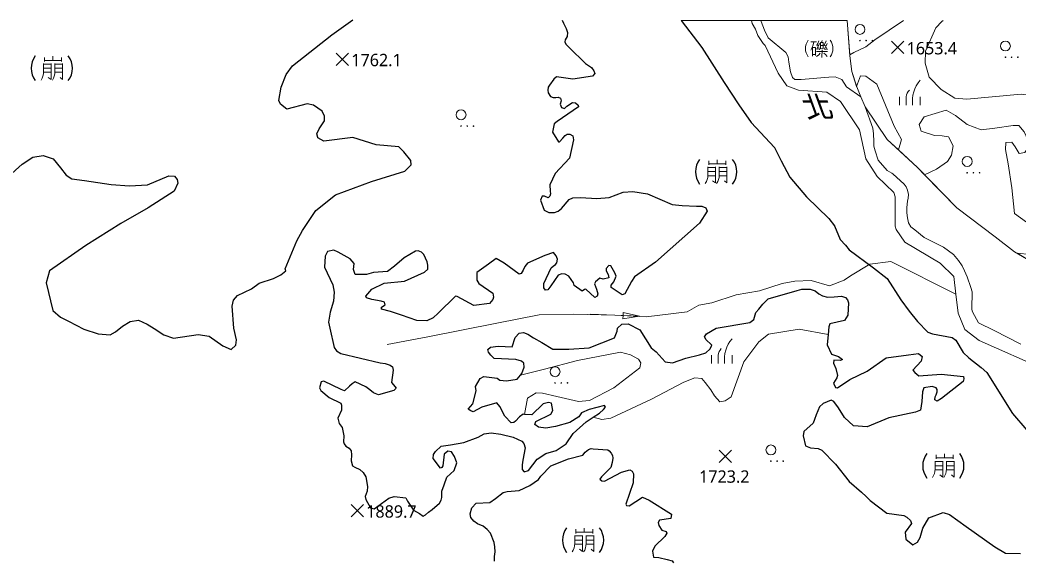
# Model space of a CAD drawing. Header units: metres. Extents: x 232867 to 235443, y 2535802 to 2538582.
# Drawn here: x 234118 to 234724, y 2538242 to 2538570 of the extents above; entities that cross this region are included whole.
import ezdxf
from ezdxf.enums import TextEntityAlignment as Align

# ---------------------------------------------------------------- set-up
doc = ezdxf.new("R2010")
doc.units = ezdxf.units.M
for name, color, linetype, lineweight in [('9510101', 5, 'Continuous', 20), ('9510104', 5, 'Continuous', 20), ('9510109', 4, 'Continuous', 20), ('9510503', 5, 'Continuous', 20), ('9710500', 3, 'Continuous', 20), ('9720000', 3, 'Continuous', 20)]:
    doc.layers.add(name, color=color, linetype=linetype, lineweight=lineweight)
doc.layers.add('9540203', color=34, linetype='Continuous', lineweight=20, true_color=0xa55200)
doc.layers.add('9790201', color=34, linetype='145', lineweight=20, true_color=0xa55200)
doc.layers.add('9810200', color=7, linetype='Continuous')
doc.layers.add('9820205', color=34, linetype='Continuous', true_color=0xa55200)
doc.styles.add('LMP', font='')
doc.styles.get('LMP').set_extended_font_data('Microsoft JhengHei')
doc.linetypes.add('145', pattern='A,0,-7.5,[10,base.shx,S=1,R=0,X=0,Y=0]', length=7.5)

# ---------------------------------------------------------------- blocks, each defined once
blk = doc.blocks.new('95423')
at = {"linetype": 'Continuous'}
for points in [[(-8.038459, 4.930951, 0.333333), (-8.038459, -5.069049)], [(5.294874, -5.069049, 0.333333), (5.294874, 4.930951)]]:
    blk.add_lwpolyline(points, format="xyb", dxfattribs=at)
for points in [[(-6.517338, 4.020808), (-3.120598, 3.98995)], [(-4.649285, 4.003837), (-5.035124, 2.261878), (-5.652713, 0.610952), (-6.007826, -0.237655), (-6.486458, -1.086262)], [(-5.703949, 0.488515), (-3.645549, 0.487518), (-3.691487, -4.344848)], [(-5.412274, 0.488373), (-5.381306, -4.711387)], [(-1.177484, 2.956224), (-1.565528, 2.041063), (-2.791747, -0.20806), (-2.714138, -0.47175), (-1.348224, -0.20806)], [(-1.658659, 4.693477), (-2.248486, 3.049291), (-2.745182, 2.087597), (-2.667573, 1.87044), (-1.565528, 2.041063)], [(-1.565528, 0.629545), (-1.348224, -0.20806), (-1.22405, -0.844019)], [(-0.510049, 3.545649), (-0.510049, -0.130504), (1.07317, -0.099481), (1.07317, 3.56116), (-0.028874, 3.576672), (-0.510049, 3.545649)], [(-0.510049, 1.823907), (1.07317, 1.792884)], [(0.467822, 4.7245), (-0.028874, 3.576672)], [(2.765042, 4.569388), (1.694041, 2.056575), (1.756128, 1.854929), (3.044434, 1.979019)], [(3.416956, 3.018268), (3.044434, 1.979019), (1.926867, -0.316638), (1.973432, -0.533795), (3.308304, -0.223571)], [(3.01339, 0.536478), (3.308304, -0.223571), (3.463521, -0.85953)], [(-3.685038, -3.666464), (-5.358978, -3.619674)], [(-2.962791, -1.812378), (3.587391, -1.812378)], [(-0.851832, -2.836116), (-1.705529, -3.766788), (-2.931747, -4.852571)], [(0.327822, -0.850683), (0.281257, -5.550575)], [(1.398823, -2.851627), (2.392216, -3.735766), (3.354564, -4.790527)]]:
    blk.add_lwpolyline(points)
blk = doc.blocks.new('98225')
at = {"lineweight": 0}
for points in [[(-4.3718, 4.121213), (-4.3718, 6.620776)], [(0.625848, 7.246036), (0.625848, 4.746473)], [(5.936866, 4.121213), (5.936866, 6.620776)], [(-6.557994, -7.127561), (-5.892824, -5.979033), (-5.403554, -4.744772), (-5.10201, -3.451385), (-4.997061, -2.128435), (-4.997061, -1.815065), (-4.997061, 2.87217)], [(-4.997061, 2.558801), (-0.311303, 2.558801), (-0.311303, -2.128435), (-0.311303, -6.81567), (-2.185606, -5.565149)], [(-4.997061, 0.059238), (-0.311303, 0.059238)], [(5.936866, 4.746473), (4.999714, 4.746473), (0.313957, 4.746473), (-4.3718, 4.746473)], [(-0.311303, 2.87217), (-0.311303, 2.558801)], [(0.313957, -7.127561), (0.979128, -5.979033), (1.468397, -4.744772), (1.769941, -3.451385), (1.876369, -2.128435), (1.876369, 2.558801), (1.876369, 2.87217)], [(1.876369, 2.558801), (6.560648, 2.558801)], [(1.876369, 0.059238), (6.560648, 0.059238)], [(6.560648, 2.87217), (6.560648, -1.815065), (6.560648, -6.503779), (6.560648, -6.81567), (4.999714, -5.565149)], [(-0.311303, -2.440326), (-4.997061, -2.440326)], [(6.560648, -2.440326), (1.876369, -2.440326)]]:
    blk.add_lwpolyline(points, dxfattribs=at)
for start, end in [(143.130102, 216.869898), (323.130102, 36.869898)]:
    blk.add_arc((0, 0), 12.5, start, end)
blk = doc.blocks.new('97132')
at = {"linetype": 'Continuous'}
for points in [[(-3.2, 6.8, 1), (2.8, 6.8, 1)], [(-0.4, 0, 1), (0, 0, 1)], [(3.35, 0, 1), (3.75, 0, 1)], [(7.1, 0, 1), (7.5, 0, 1)]]:
    blk.add_lwpolyline(points, format="xyb", close=True, dxfattribs=at)
blk = doc.blocks.new('97200')
at = {"linetype": 'Continuous'}
for points in [[(6.25, 15, 0.214635), (1.75, 0)], [(-0.25, 9, 0.201941), (-2.25, 5)]]:
    blk.add_lwpolyline(points, format="xyb", dxfattribs=at)
for points in [[(-6.25, 5), (-6.25, 0)], [(-2.25, 0), (-2.25, 5)], [(6.25, 5), (6.25, 0)]]:
    blk.add_lwpolyline(points, dxfattribs=at)
blk = doc.blocks.new('95153')
at = {"color": 5, "linetype": 'Continuous'}
blk.add_lwpolyline([(15, 0), (5, 2), (5, 0), (5, -2), (15, 0), (-15, 0)], dxfattribs=at)
blk = doc.blocks.new('98120')
at = {"linetype": 'Continuous'}
for points in [[(-3.75, -3.75), (3.75, 3.75)], [(-3.75, 3.75), (3.75, -3.75)]]:
    blk.add_lwpolyline(points, dxfattribs=at)

msp = doc.modelspace()

# ---------------------------------------------------------------- linework, layer by layer
at = {"layer": '9510101', "lineweight": 0, "flags": 128}
for points in [[(234739.45008, 2538358.146048), (234699.24578, 2538375.791048), (234690.40198, 2538382.460448), (234686.43538, 2538392.440948), (234685.11348, 2538403.874348), (234683.89238, 2538414.567248), (234675.44528, 2538422.670648), (234654.08278, 2538435.569848), (234648.91058, 2538443.087748), (234648.28038, 2538445.126048), (234648.33588, 2538462.906448), (234647.49628, 2538465.556148), (234637.40068, 2538475.280548), (234630.56628, 2538486.054348), (234626.74068, 2538503.597548), (234615.15308, 2538520.666548), (234606.93088, 2538526.319448), (234589.75308, 2538527.605048), (234582.57838, 2538530.201248), (234577.40438, 2538537.923548), (234569.49858, 2538554.614948), (234568.18898, 2538555.826948), (234565.07548, 2538560.774748), (234563.58088, 2538564.565848), (234561.64988, 2538568.060648), (234561.15768, 2538569.895648), (234566.872986, 2538569.88968)], [(234566.99958, 2538569.889547), (234567.09898, 2538569.292348), (234569.04258, 2538564.047748), (234571.27468, 2538559.244048), (234582.01628, 2538550.420348), (234583.35338, 2538547.801148), (234583.81858, 2538544.590048), (234584.89018, 2538538.753548), (234586.08848, 2538535.256348)], [(234586.08848, 2538535.256348), (234587.41338, 2538534.098448), (234591.35878, 2538534.131748), (234608.15228, 2538535.588748), (234611.95028, 2538535.766948), (234615.91038, 2538534.046748), (234618.86948, 2538529.687548), (234627.52308, 2538523.525848), (234630.03688, 2538517.439148), (234634.67418, 2538504.618148), (234635.14178, 2538501.114748), (234635.32578, 2538496.586048), (234635.35008, 2538493.663448), (234636.10398, 2538490.893248), (234637.90498, 2538485.209048), (234643.36408, 2538478.971148), (234646.15388, 2538477.387248), (234646.88938, 2538476.808848), (234653.80978, 2538470.583348), (234654.84608, 2538468.984548), (234655.73988, 2538466.946148), (234656.34638, 2538464.320848), (234656.07238, 2538462.126448), (234655.64868, 2538460.369248), (234655.24328, 2538456.420048), (234655.27008, 2538453.205248), (234655.73288, 2538450.286448), (234656.34298, 2538447.222648), (234657.82498, 2538444.750848), (234660.17758, 2538443.017048), (234665.91558, 2538438.389048), (234677.65678, 2538432.350348), (234683.68458, 2538428.017148), (234686.63758, 2538424.388548), (234688.85628, 2538421.192248), (234690.34318, 2538418.135948), (234691.83488, 2538414.495048), (234694.08048, 2538408.083948), (234694.98038, 2538405.314948), (234694.85378, 2538402.975648), (234694.75408, 2538397.421548), (234694.77718, 2538394.645148), (234695.08168, 2538393.186348), (234698.79088, 2538386.495348), (234708.18198, 2538381.898148), (234724.47268, 2538373.559648)]]:
    msp.add_lwpolyline(points, dxfattribs=at).dxf.unprotected_set("ltscale", 0)
at = {"layer": '9510104', "lineweight": 0, "flags": 128}
msp.add_lwpolyline([(234340.469208, 2538373.502599), (234365.121356, 2538378.091251), (234406.866384, 2538386.408283), (234432.594688, 2538391.351764), (234453.232923, 2538391.730302), (234478.375544, 2538391.125021), (234497.389198, 2538390.263649), (234522.296665, 2538393.334985), (234529.382368, 2538397.36648), (234537.093109, 2538398.638777), (234551.928335, 2538403.459587), (234565.998448, 2538406.004179), (234579.786442, 2538410.373865), (234587.434009, 2538411.838851), (234597.291037, 2538412.236443), (234608.469624, 2538409.020913), (234617.293254, 2538412.479969), (234621.234761, 2538415.015361), (234632.824875, 2538422.061644), (234645.685609, 2538423.805113), (234685.113472, 2538403.874366)], dxfattribs=at).dxf.unprotected_set("ltscale", 0)
at = {"layer": '9510109', "lineweight": 0, "flags": 128}
msp.add_lwpolyline([(234728.039314, 2538321.539548), (234719.391114, 2538331.519948), (234703.814914, 2538356.555148), (234700.360514, 2538359.480548), (234692.885314, 2538365.386348), (234689.577314, 2538368.687348), (234685.095514, 2538376.015948), (234682.757514, 2538377.699348), (234679.508114, 2538378.309348), (234674.186314, 2538379.277548), (234670.983514, 2538379.839748), (234668.023714, 2538380.917948), (234661.877914, 2538387.372148), (234656.673914, 2538393.624948), (234651.761514, 2538400.534548), (234643.437114, 2538413.531348), (234635.118514, 2538419.920348), (234620.486914, 2538430.783748), (234618.069314, 2538433.600748), (234614.857514, 2538437.042148), (234611.428514, 2538445.442148), (234607.992314, 2538449.736148), (234594.619914, 2538462.989548), (234584.486114, 2538474.877948), (234579.188514, 2538484.766148), (234575.095914, 2538492.939148), (234560.945114, 2538508.043748), (234553.534314, 2538518.762748), (234544.648714, 2538532.191948), (234531.194314, 2538553.469948), (234518.514714, 2538569.940348), (234619.131514, 2538569.834848), (234620.838314, 2538548.516548), (234621.951914, 2538538.984748), (234625.009314, 2538529.612548), (234627.523114, 2538523.525848), (234630.036914, 2538517.439148), (234643.510914, 2538497.675548), (234661.703714, 2538480.798548), (234685.697114, 2538456.315748), (234708.967714, 2538438.709348), (234720.600514, 2538429.702748), (234732.716714, 2538422.622548)], dxfattribs=at).dxf.unprotected_set("ltscale", 0)
at = {"layer": '9790201', "flags": 128}
for points in [[(234620.800416, 2538548.989673), (234619.1315, 2538569.8348)], [(234653.355552, 2538569.79894), (234635.986311, 2538558.091616), (234630.454244, 2538553.938295), (234623.158334, 2538550.354285), (234620.800416, 2538548.989673)], [(234677.313863, 2538569.773802), (234676.596843, 2538569.286407), (234672.873776, 2538565.496506), (234666.643069, 2538551.28488), (234666.418781, 2538544.06184), (234668.808228, 2538535.419197), (234676.099938, 2538527.97801), (234684.526857, 2538522.858198), (234691.759052, 2538522.059708), (234724.676588, 2538525.257681), (234731.041851, 2538524.451037), (234734.246477, 2538521.592805), (234736.313308, 2538516.702012), (234734.551815, 2538487.512884), (234734.130698, 2538480.059922)], [(234624.904811, 2538529.932802), (234621.9519, 2538538.9847), (234620.8383, 2538548.5165), (234620.800416, 2538548.989673)], [(234624.904811, 2538529.932802), (234627.191779, 2538536.3992), (234630.418483, 2538536.136597), (234637.204407, 2538531.220274), (234647.69146, 2538505.832294), (234652.161509, 2538497.671747), (234650.313338, 2538491.36505)], [(234627.5231, 2538523.5258), (234625.0093, 2538529.6125), (234624.904811, 2538529.932802)], [(234650.313338, 2538491.36505), (234643.5109, 2538497.6755), (234630.0369, 2538517.4391)], [(234666.071242, 2538476.341872), (234673.369779, 2538479.632958), (234680.068982, 2538484.383154), (234682.379601, 2538488.213228), (234683.502062, 2538493.789825), (234680.521153, 2538499.327832), (234676.705626, 2538499.877847), (234672.013433, 2538500.126668), (234664.076141, 2538502.688566), (234662.866959, 2538506.778487), (234665.75589, 2538511.492849), (234679.204226, 2538515.42767), (234684.801991, 2538512.25787), (234691.886269, 2538506.758455), (234700.415013, 2538503.616221), (234708.613868, 2538504.572177), (234719.738445, 2538506.141548), (234723.255618, 2538506.174625), (234726.513857, 2538502.396924), (234728.905943, 2538497.14633), (234728.364422, 2538492.161095), (234726.919956, 2538489.803914), (234723.408038, 2538489.184987), (234721.026465, 2538493.263882), (234718.948501, 2538496.173835), (234715.433955, 2538495.847832), (234715.177648, 2538491.744128), (234716.721975, 2538482.970167), (234718.905057, 2538468.343222), (234720.509826, 2538452.83199), (234733.785949, 2538443.289514), (234734.482518, 2538430.992185), (234730.11233, 2538428.021589), (234722.251923, 2538428.737677)], [(234666.071242, 2538476.341872), (234661.7037, 2538480.7985), (234650.313338, 2538491.36505)], [(234722.251923, 2538428.737677), (234720.6005, 2538429.7027), (234708.9677, 2538438.7093), (234685.6971, 2538456.3157), (234666.071242, 2538476.341872)], [(234776.5707, 2538391.9217), (234773.7209, 2538391.8583), (234769.5533, 2538392.1685), (234762.7659, 2538394.4469), (234750.0853, 2538404.9935), (234732.7167, 2538422.6225), (234722.251923, 2538428.737677)], [(234465.167319, 2538329.344881), (234470.59536, 2538327.971774), (234476.002657, 2538328.877141), (234500.696885, 2538340.217954), (234520.268819, 2538350.656081), (234526.800576, 2538353.281029), (234531.080822, 2538352.751625), (234533.096593, 2538350.491917), (234536.558128, 2538345.967139), (234538.871868, 2538342.286066), (234542.04062, 2538338.613035), (234545.170478, 2538339.212145), (234548.852195, 2538341.810282), (234556.640434, 2538362.961244), (234565.651661, 2538375.00903), (234571.595259, 2538379.622282), (234590.094593, 2538382.644641), (234607.607881, 2538379.556981)], [(234421.248823, 2538354.856067), (234435.752914, 2538358.410511), (234455.656524, 2538363.72475), (234481.832815, 2538368.813162), (234487.833457, 2538367.160607), (234492.701862, 2538364.6429), (234494.147625, 2538362.37783), (234493.606139, 2538359.239565), (234477.754815, 2538347.127434), (234463.00202, 2538339.582978), (234456.452113, 2538338.951696), (234443.313406, 2538341.961273), (234434.460131, 2538343.871827), (234430.752486, 2538344.121784), (234425.365931, 2538340.937941), (234423.690603, 2538331.092309)]]:
    msp.add_lwpolyline(points, dxfattribs=at)
at = {"layer": '9820205', "flags": 128}
for points in [[(234298.38375, 2538498.965835), (234297.86057, 2538501.218939), (234299.201554, 2538504.242046), (234302.443981, 2538508.92514), (234302.41582, 2538511.935353), (234301.018513, 2538514.932672), (234295.78248, 2538518.441198), (234291.941193, 2538519.226061), (234279.647047, 2538516.099799), (234275.785279, 2538519.073908), (234274.669482, 2538521.252838), (234276.235653, 2538529.477984), (234279.17609, 2538537.168712), (234282.961055, 2538542.404275), (234306.883924, 2538561.239805), (234319.640844, 2538570.149084)], [(234446.435275, 2538570.016047), (234447.217664, 2538568.198454), (234448.813623, 2538565.080434), (234449.690684, 2538562.667701), (234449.427966, 2538560.244239), (234448.3078, 2538558.097527), (234448.177094, 2538556.814596), (234448.760058, 2538555.395973), (234450.630502, 2538553.419825), (234460.549997, 2538543.829249), (234464.276503, 2538541.443341), (234465.720838, 2538539.32077), (234466.162637, 2538537.758407), (234464.894768, 2538536.179949), (234452.944094, 2538534.216103), (234442.956652, 2538535.688605), (234441.402532, 2538534.249863), (234438.728245, 2538530.66441), (234438.027651, 2538529.376114), (234437.759703, 2538527.522247), (234437.916558, 2538525.957201), (234439.360892, 2538523.834631), (234440.934625, 2538523.137391), (234442.644292, 2538523.153485), (234444.067708, 2538523.309296), (234445.49766, 2538522.753113), (234445.796987, 2538521.189408), (234445.24671, 2538519.048061), (234445.976068, 2538517.203583), (234447.977217, 2538516.510365), (234449.388865, 2538517.947766), (234452.646116, 2538520.114596), (234454.642035, 2538519.990974), (234456.222305, 2538518.581739), (234456.375237, 2538517.44389), (234443.490015, 2538508.635512), (234441.65095, 2538507.194088), (234440.699405, 2538502.200741), (234444.173653, 2538496.252179), (234444.886015, 2538496.258885), (234446.859707, 2538498.556043), (234448.270048, 2538500.135842), (234449.403289, 2538500.858566), (234451.112956, 2538500.874661), (234452.974248, 2538499.895305), (234453.423892, 2538497.478549), (234450.817593, 2538486.488356), (234442.213076, 2538477.00822), (234438.997665, 2538470.284628), (234439.175439, 2538466.441201), (234439.3336, 2538464.733757), (234439.060423, 2538463.449485), (234438.073577, 2538462.300906), (234435.784868, 2538463.276238), (234434.360145, 2538463.262826), (234433.241286, 2538460.973715), (234435.577064, 2538454.872025), (234438.439584, 2538453.474861), (234441.717754, 2538453.36331), (234443.989466, 2538454.239163), (234445.968388, 2538455.966726), (234450.62029, 2538461.422141), (234452.892001, 2538462.297993), (234457.592279, 2538462.484652), (234467.571876, 2538461.866542), (234474.973897, 2538462.64828), (234483.352305, 2538465.717786), (234489.332218, 2538466.201314), (234498.179882, 2538464.718082), (234513.057142, 2538458.307222), (234519.189987, 2538457.6529), (234527.884719, 2538457.307518), (234531.020417, 2538457.194625), (234533.592762, 2538456.364374), (234534.324736, 2538454.235098), (234529.689831, 2538446.928498), (234503.119466, 2538423.322944), (234490.234244, 2538414.514566), (234488.408254, 2538411.649154), (234484.488325, 2538404.064462), (234482.782581, 2538403.621171), (234476.188324, 2538407.973839), (234476.17525, 2538409.397827), (234477.866613, 2538411.407505), (234479.119422, 2538414.83266), (234478.392006, 2538416.810557), (234475.941647, 2538421.040516), (234474.804273, 2538421.313347), (234473.117692, 2538419.59627), (234473.130678, 2538418.178719), (234474.286232, 2538415.921318), (234474.731253, 2538413.798997), (234471.333416, 2538413.058187), (234469.342363, 2538413.60652), (234466.666748, 2538411.454833), (234466.111047, 2538410.173699), (234467.275692, 2538406.924012), (234468.152746, 2538404.096921), (234467.598344, 2538402.674031), (234466.186367, 2538401.951908), (234460.891275, 2538407.005702), (234459.899644, 2538406.854603), (234458.491562, 2538405.707215), (234453.778143, 2538409.207042), (234453.337019, 2538410.904098), (234450.463716, 2538414.846542), (234448.182476, 2538416.100981), (234446.335866, 2538416.367138), (234444.074105, 2538415.495252), (234439.594735, 2538408.931808), (234437.7728, 2538406.50462), (234436.355628, 2538406.349517), (234435.349712, 2538407.757724), (234435.325038, 2538410.451069), (234439.777137, 2538419.991368), (234441.045969, 2538420.853911), (234442.454051, 2538422.001299), (234443.296043, 2538423.001593), (234443.560258, 2538425.130588), (234442.831543, 2538427.250239), (234441.111198, 2538429.218792), (234435.87844, 2538427.468344), (234425.424611, 2538422.691654), (234423.882474, 2538420.692401), (234422.767176, 2538418.555398), (234421.650581, 2538416.560149), (234420.379151, 2538415.981116), (234411.380452, 2538422.701265), (234406.389833, 2538425.489647), (234401.880595, 2538422.186569), (234394.834991, 2538417.016649), (234394.735999, 2538412.337398), (234395.887657, 2538410.505262), (234404.454322, 2538404.489884), (234404.758794, 2538402.224473), (234404.346239, 2538400.802919), (234402.524303, 2538398.375731), (234392.889091, 2538397.150925), (234382.910449, 2538402.44418), (234381.773075, 2538402.717012), (234371.369893, 2538392.411876), (234368.275229, 2538389.54741), (234364.460942, 2538387.810311), (234358.360219, 2538387.89467), (234349.171622, 2538391.287227), (234342.340392, 2538393.445516), (234337.045795, 2538394.784799), (234337.034243, 2538396.034897), (234339.244023, 2538397.583728), (234338.812923, 2538399.107702), (234336.861876, 2538399.644985), (234331.152865, 2538400.702542), (234327.819409, 2538401.634754), (234327.394721, 2538402.735351), (234331.085295, 2538407.050397), (234338.512445, 2538410.710245), (234350.937457, 2538411.793728), (234363.045267, 2538417.292603), (234364.962826, 2538419.105621), (234365.079258, 2538421.45398), (234364.645625, 2538423.521013), (234362.531131, 2538428.057561), (234361.274957, 2538429.42648), (234359.194964, 2538430.235346), (234357.539659, 2538429.943615), (234350.807118, 2538425.876082), (234344.911174, 2538420.987979), (234340.659035, 2538417.634168), (234332.098532, 2538417.001287), (234327.964103, 2538415.857772), (234320.918194, 2538415.791446), (234319.921719, 2538418.957775), (234320.441115, 2538422.552597), (234317.928767, 2538425.290434), (234310.706369, 2538429.364676), (234308.069922, 2538430.582526), (234304.346125, 2538429.857101), (234302.851975, 2538427.081549), (234302.500124, 2538420.312595), (234307.435222, 2538409.589253), (234308.305043, 2538405.179063), (234307.940414, 2538399.790732), (234305.792546, 2538393.004871), (234304.880408, 2538387.059088), (234305.74384, 2538383.339209), (234308.201092, 2538371.626022), (234309.739965, 2538369.569394), (234312.240812, 2538368.074118), (234336.196586, 2538362.362429), (234339.101676, 2538361.975553), (234342.15131, 2538360.899666), (234343.681238, 2538359.809474), (234344.113593, 2538357.880503), (234342.9392, 2538350.413434), (234344.334807, 2538348.907754), (234345.872403, 2538346.989187), (234344.50363, 2538345.595559), (234335.133364, 2538342.88394), (234332.21933, 2538344.237252), (234329.854082, 2538346.009953), (234327.488834, 2538347.782654), (234320.967433, 2538350.7589), (234319.182918, 2538349.499433), (234317.674713, 2538348.242566), (234314.523981, 2538345.313346), (234312.44271, 2538346.260274), (234302.0338, 2538351.27104), (234300.379773, 2538350.841247), (234299.445911, 2538347.242524), (234300.290175, 2538345.593579), (234305.303371, 2538341.360467), (234312.24307, 2538337.973935), (234312.670313, 2538336.597214), (234312.835303, 2538333.699206), (234310.532669, 2538328.706854), (234311.390989, 2538325.539224), (234313.208728, 2538323.209072), (234314.223094, 2538318.109871), (234313.981285, 2538314.379587), (234314.407251, 2538313.140928), (234315.385837, 2538311.907471), (234317.470941, 2538310.546356), (234318.591515, 2538308.900013), (234318.751394, 2538306.554254), (234318.509585, 2538302.823971), (234319.366628, 2538299.794403), (234320.894, 2538298.980335), (234323.806757, 2538297.765086), (234325.896973, 2538295.851721), (234327.579113, 2538293.244144), (234328.461712, 2538287.45333), (234328.350392, 2538284.552721), (234327.137664, 2538281.227522), (234327.567463, 2538279.574675), (234330.371719, 2538274.500435), (234332.556261, 2538273.840762), (234341.482501, 2538280.318937), (234344.741089, 2538281.301927), (234351.691827, 2538280.551062), (234352.799809, 2538278.520796), (234354.321242, 2538275.950237), (234356.389753, 2538273.112733), (234359.949532, 2538270.969495), (234362.142872, 2538269.357582), (234363.632883, 2538270.187881), (234365.387635, 2538271.836949), (234367.686951, 2538273.491142), (234372.144416, 2538277.342384), (234373.217205, 2538279.121081), (234373.610546, 2538280.757337), (234373.57661, 2538284.430265), (234374.901572, 2538288.388073), (234376.492532, 2538293.028616), (234380.947482, 2538297.151927), (234382.538442, 2538301.79247), (234381.279236, 2538305.453867), (234379.483007, 2538308.293933), (234377.163581, 2538308.81629), (234375.001663, 2538307.027344), (234374.115289, 2538299.808554), (234373.579523, 2538298.851189), (234372.76519, 2538298.571433), (234368.354629, 2538304.379912), (234368.469403, 2538306.693777), (234369.677077, 2538308.609789), (234373.187838, 2538311.771891), (234378.762082, 2538312.640627), (234386.781839, 2538314.076562), (234395.465962, 2538317.28735), (234399.25906, 2538319.363739), (234403.475663, 2538319.81156), (234409.201131, 2538319.049164), (234416.705232, 2538317.351184), (234422.038616, 2538314.816498), (234423.276454, 2538313.467685), (234424.117182, 2538310.89072), (234422.552616, 2538303.393455), (234422.170587, 2538300.53289), (234422.196982, 2538297.676168), (234423.43482, 2538296.327355), (234426.151358, 2538297.033151), (234431.261877, 2538303.883556), (234436.539958, 2538307.334382), (234442.78611, 2538309.161764), (234448.876011, 2538313.164415), (234453.038569, 2538319.461714), (234461.005537, 2538326.611092), (234465.167319, 2538329.344881)], [(234518.5147, 2538569.9403), (234531.1943, 2538553.4699), (234544.6487, 2538532.1919), (234553.5343, 2538518.7627), (234560.9451, 2538508.0437), (234575.0959, 2538492.9391), (234579.1885, 2538484.7661), (234584.4861, 2538474.8779), (234594.6199, 2538462.9895), (234607.9923, 2538449.7361), (234611.4285, 2538445.4421), (234614.8575, 2538437.0421), (234618.0693, 2538433.6007), (234620.4869, 2538430.7837), (234635.1185, 2538419.9203), (234643.4371, 2538413.5313), (234651.7615, 2538400.5345), (234656.6739, 2538393.6249), (234661.8779, 2538387.3721), (234668.0237, 2538380.9179), (234670.9835, 2538379.8397), (234674.1863, 2538379.2775), (234679.5081, 2538378.3093), (234682.7575, 2538377.6993), (234685.0955, 2538376.0159), (234689.5773, 2538368.6873), (234692.8853, 2538365.3863), (234700.3605, 2538359.4805), (234703.8149, 2538356.5551), (234719.3911, 2538331.5199), (234728.0393, 2538321.5395)], [(234110.860282, 2538475.354139), (234119.172123, 2538482.745077), (234125.65042, 2538487.060731), (234131.8953, 2538487.917305), (234137.900484, 2538485.979525), (234142.476236, 2538480.438441), (234145.843419, 2538476.082584), (234149.323543, 2538473.855102), (234156.9163, 2538472.862977), (234173.16982, 2538470.489918), (234184.221358, 2538469.530379), (234195.25783, 2538470.16618), (234208.111526, 2538475.605552), (234211.571562, 2538475.505192), (234213.054981, 2538473.391856), (234213.607189, 2538471.269747), (234211.259101, 2538466.328219), (234195.586852, 2538456.193291), (234178.970323, 2538446.731685), (234157.734542, 2538433.395058), (234135.695195, 2538418.135104), (234133.847514, 2538410.728347), (234137.837287, 2538394.071452), (234142.530782, 2538390.010457), (234147.208917, 2538387.591396), (234156.565187, 2538382.753274), (234165.355877, 2538379.825585), (234172.480553, 2538379.345324), (234175.751141, 2538381.018205), (234180.099124, 2538384.616991), (234184.728617, 2538387.397389), (234189.64986, 2538388.264776), (234194.875653, 2538385.850873), (234199.282518, 2538383.155577), (234205.06877, 2538379.378553), (234210.839661, 2538377.243464), (234225.879778, 2538379.574547), (234232.461915, 2538378.541817), (234240.733109, 2538372.598757), (234245.956342, 2538370.45851), (234248.671591, 2538372.9472), (234249.188528, 2538376.236227), (234247.478991, 2538383.335802), (234246.532059, 2538396.737197), (234247.320265, 2538400.302458), (234249.759125, 2538403.062225), (234258.209425, 2538407.247006), (234262.833797, 2538410.574715), (234271.570726, 2538413.393796), (234275.93151, 2538415.624304), (234278.920588, 2538418.115573), (234278.636519, 2538419.207617), (234285.597348, 2538436.241323), (234289.098243, 2538442.568931), (234297.20047, 2538454.687149), (234309.161905, 2538464.104914), (234330.993986, 2538472.24724), (234351.201014, 2538478.458502), (234354.998779, 2538482.325786), (234354.699349, 2538485.059765), (234350.543271, 2538490.220541), (234347.502991, 2538493.202386), (234333.798738, 2538494.441722), (234319.516105, 2538498.959768), (234302.011527, 2538496.605475), (234298.431269, 2538498.761195), (234298.38375, 2538498.965835)], [(234421.248823, 2538354.856067), (234422.06872, 2538355.766686), (234423.529823, 2538359.725776), (234423.236174, 2538362.035798), (234421.863451, 2538363.247295), (234418.31247, 2538364.438293), (234405.236639, 2538364.995468), (234403.176926, 2538366.880731), (234401.797919, 2538368.7724), (234401.510554, 2538370.40225), (234402.994281, 2538371.912722), (234407.754192, 2538372.501701), (234416.199968, 2538372.036999), (234417.917014, 2538377.767098), (234420.34493, 2538380.238778), (234423.062725, 2538380.80854), (234425.659461, 2538379.744608), (234429.084356, 2538377.464054), (234434.147971, 2538374.654737), (234440.856592, 2538370.636485), (234450.523867, 2538370.591417), (234462.906424, 2538371.388179), (234478.235067, 2538377.518468), (234479.694913, 2538381.613592), (234480.086997, 2538383.385882), (234482.652311, 2538385.722809), (234486.463006, 2538385.894718), (234493.440138, 2538382.287131), (234500.485141, 2538371.33369), (234503.365471, 2538369.048011), (234508.927701, 2538362.964901), (234513.361066, 2538362.293028), (234521.476025, 2538365.080978), (234529.740296, 2538367.156751), (234533.585526, 2538368.334655), (234536.13382, 2538370.784803), (234537.112597, 2538373.077469), (234536.680286, 2538373.501551), (234533.799509, 2538376.186056), (234532.638864, 2538378.173163), (234533.908454, 2538379.897701), (234539.874875, 2538383.379018), (234560.266878, 2538386.710614), (234562.534778, 2538388.58726), (234563.92373, 2538392.881811), (234565.61912, 2538394.895787), (234568.162206, 2538397.91675), (234571.275196, 2538401.085791), (234588.938339, 2538406.104309), (234591.786561, 2538406.987401), (234596.785925, 2538406.891717), (234599.793877, 2538405.921002), (234601.95153, 2538404.228707), (234604.248078, 2538402.965867), (234607.254728, 2538402.137855), (234611.251875, 2538402.318175), (234615.817624, 2538402.789277), (234618.253067, 2538401.955892), (234619.408503, 2538400.5396), (234619.996639, 2538398.689823), (234619.493146, 2538391.263847), (234617.523871, 2538387.962849), (234608.687091, 2538386.024406), (234607.990011, 2538384.162538), (234607.607881, 2538379.556981)], [(234607.607881, 2538379.556981), (234607.089365, 2538373.307638), (234609.713186, 2538367.48096), (234614.008959, 2538366.236928), (234616.310715, 2538364.403273), (234615.174812, 2538363.679006), (234611.030957, 2538363.925454), (234610.903781, 2538362.211664), (234612.218947, 2538358.941565), (234613.257625, 2538354.669852), (234612.842242, 2538353.238783), (234610.871666, 2538350.080489), (234612.181623, 2538347.381206), (234613.326641, 2538347.106546), (234620.705454, 2538352.313744), (234631.371311, 2538357.266434), (234642.865331, 2538365.36667), (234656.415872, 2538367.206743), (234662.407034, 2538367.976686), (234664.708791, 2538366.14303), (234664.020826, 2538363.282235), (234658.929446, 2538357.811124), (234660.226381, 2538356.53888), (234662.530742, 2538354.419816), (234676.089096, 2538355.403665), (234689.669587, 2538353.961548), (234689.968213, 2538352.537196), (234689.552829, 2538351.106127), (234676.366023, 2538340.706508), (234673.809916, 2538339.112583), (234672.374085, 2538339.955372), (234672.501261, 2538341.669162), (234673.060748, 2538342.958871), (234673.759131, 2538344.678035), (234673.746109, 2538346.105074), (234673.164484, 2538347.241331), (234670.730343, 2538347.932013), (234665.738793, 2538347.171473), (234664.904119, 2538344.737446), (234664.529104, 2538338.882556), (234663.720474, 2538333.594452), (234660.589253, 2538332.423265), (234644.339803, 2538328.987924), (234631.393025, 2538323.585628), (234623.105314, 2538324.078525), (234617.489167, 2538329.163471), (234613.865733, 2538334.980745), (234611.11734, 2538338.808225), (234609.538708, 2538339.649671), (234604.557575, 2538337.7475), (234602.433779, 2538335.729494), (234600.478829, 2538330.858754), (234599.362459, 2538327.993928), (234598.526483, 2538325.702605), (234592.85999, 2538320.654232), (234592.455024, 2538318.081532), (234593.939035, 2538311.958698), (234596.949592, 2538310.702575), (234601.523155, 2538310.317453), (234603.817098, 2538309.340021), (234612.033628, 2538300.997067), (234620.413794, 2538290.372194), (234627.899386, 2538283.877673), (234630.77886, 2538281.335871), (234633.087128, 2538278.788696), (234643.153569, 2538271.176726), (234653.591119, 2538269.847758), (234655.315158, 2538268.722248), (234657.475415, 2538266.744544), (234658.206352, 2538264.896111), (234654.398886, 2538259.579794), (234654.722253, 2538255.444068), (234658.896058, 2538251.91543), (234661.736467, 2538253.654746), (234663.425347, 2538256.382241), (234665.08688, 2538262.106518), (234668.599628, 2538268.419075), (234677.425991, 2538271.499149), (234681.149254, 2538270.392447), (234691.213091, 2538263.065885), (234708.605394, 2538250.813201), (234715.067934, 2538246.877947), (234724.148366, 2538246.764667)], [(234423.690603, 2538331.092309), (234422.840778, 2538331.149591), (234420.541462, 2538329.495398), (234418.249687, 2538327.024998), (234417.168099, 2538326.198543), (234415.53692, 2538325.911099), (234411.686006, 2538330.092291), (234408.638112, 2538335.777548), (234406.846911, 2538338.073476), (234397.74808, 2538335.539016), (234392.464972, 2538332.632328), (234391.098533, 2538333.163653), (234389.454785, 2538334.236553), (234392.28484, 2538337.392249), (234394.390199, 2538345.302742), (234393.956638, 2538348.019585), (234396.771611, 2538352.807694), (234399.074698, 2538354.053783), (234407.117078, 2538353.0411), (234408.762083, 2538351.832165), (234412.713946, 2538351.461217), (234419.10378, 2538352.473674), (234421.248823, 2538354.856067)], [(234465.167319, 2538329.344881), (234468.990101, 2538331.855989), (234471.556672, 2538334.056882), (234472.633232, 2538335.427475), (234472.078613, 2538336.510625), (234462.843641, 2538333.974885), (234458.23244, 2538332.026842), (234456.485229, 2538329.561568), (234451.069749, 2538326.245495), (234442.379342, 2538323.714879), (234436.534073, 2538322.707546), (234432.035132, 2538323.345438), (234429.841791, 2538324.957351), (234430.506157, 2538326.732204), (234439.586135, 2538331.307179), (234440.792552, 2538333.359226), (234439.934228, 2538337.840672), (234438.160623, 2538338.23212), (234434.900778, 2538337.385165), (234428.154052, 2538330.791455), (234423.690603, 2538331.092309)], [(234405.42052, 2538242.193204), (234405.395264, 2538244.935844), (234405.781733, 2538247.682358), (234405.752688, 2538250.836394), (234405.179729, 2538253.436736), (234402.932087, 2538259.038487), (234400.990499, 2538261.21452), (234398.638449, 2538263.249548), (234395.193517, 2538264.725717), (234392.982497, 2538266.35064), (234391.17815, 2538268.527964), (234390.744958, 2538270.855334), (234391.672817, 2538274.429805), (234394.255152, 2538277.19698), (234402.623105, 2538277.687147), (234406.032679, 2538280.050674), (234410.802042, 2538283.798434), (234413.131361, 2538284.231782), (234420.398855, 2538284.985882), (234426.959936, 2538287.927637), (234432.142287, 2538291.542139), (234433.495761, 2538293.612032), (234439.61481, 2538299.841081), (234450.281775, 2538304.055763), (234458.907795, 2538306.331228), (234460.401037, 2538308.128149), (234462.444508, 2538309.793102), (234463.949115, 2538310.355835), (234465.322795, 2538310.231616), (234474.112575, 2538309.6286), (234474.942339, 2538308.950688), (234476.190142, 2538307.59099), (234477.02622, 2538306.227418), (234477.179878, 2538304.445994), (234476.792146, 2538301.836612), (234475.996478, 2538298.81196), (234470.284103, 2538293.135313), (234469.336039, 2538291.754954), (234470.580054, 2538290.806652), (234472.090975, 2538290.683724), (234482.473354, 2538295.99288), (234487.400163, 2538297.54782), (234488.918661, 2538296.6021), (234489.620023, 2538294.962973), (234489.394789, 2538289.612242), (234485.121759, 2538276.680513), (234485.403819, 2538275.860304), (234487.053244, 2538275.601535), (234495.239758, 2538280.89003), (234499.237445, 2538279.007631), (234512.628179, 2538270.630705), (234512.24171, 2538267.884191), (234505.388467, 2538266.859701), (234504.576382, 2538265.617765), (234505.005786, 2538263.701791), (234506.816447, 2538260.838807), (234509.430352, 2538260.177682), (234509.989421, 2538259.085791), (234508.635946, 2538257.015898), (234502.650351, 2538251.199536), (234501.305716, 2538248.169719), (234501.887515, 2538244.609453), (234505.046599, 2538244.364889), (234510.137168, 2538243.041348), (234513.164062, 2538242.246965), (234513.997614, 2538241.157657)]]:
    msp.add_lwpolyline(points, dxfattribs=at)

# ---------------------------------------------------------------- block references
at = {"layer": '9510503', "rotation": 357.670827}
msp.add_blockref('95153', (234478.375544, 2538391.125021), dxfattribs=at)
at = {"layer": '9540203'}
msp.add_blockref('95423', (234603.6156, 2538552.8934), dxfattribs=at)
at = {"layer": '9710500'}
for p in [(234627.132539, 2538557.631585), (234715.2952, 2538547.5607), (234385.396315, 2538505.873946), (234692.1243, 2538477.5733), (234442.3665, 2538350.1387), (234573.1648, 2538302.7242)]:
    msp.add_blockref('97132', p, dxfattribs=at)
at = {"layer": '9720000'}
for p in [(234657.107548, 2538518.575758), (234543.164571, 2538361.921421)]:
    msp.add_blockref('97200', p, dxfattribs=at)
at = {"layer": '9810200'}
for p in [(234649.8324, 2538553.504, 1653.367101), (234313.3147, 2538546.3336, 1762.11842), (234545.3942, 2538305.6978, 1723.208773), (234322.3278, 2538272.668, 1889.705986)]:
    msp.add_blockref('98120', p, dxfattribs=at)
at = {"layer": '9820205'}
for p in [(234137.1863, 2538540.8928), (234539.75415, 2538478.177598), (234677.4484, 2538299.9198), (234459.1217, 2538254.8374)]:
    msp.add_blockref('98225', p, dxfattribs=at)

# ---------------------------------------------------------------- texts
at = {"layer": '9510101', "style": 'LMP', "oblique": 340}
msp.add_text('北', height=13, dxfattribs=at).set_placement((234603.546264, 2538517.636644), align=Align.MIDDLE)
at = {"layer": '9810200', "style": 'LMP'}
for s, p in [('1653.4', (234655.205613, 2538549.305922, 1653.367101)), ('1762.1', (234318.687913, 2538542.135522, 1762.11842)), ('1723.2', (234529.439873, 2538289.653855, 1723.208773)), ('1889.7', (234327.701013, 2538268.469922, 1889.705986))]:
    msp.add_text(s, height=7.5, dxfattribs=at).set_placement(p)

doc.saveas('drawing.dxf')
